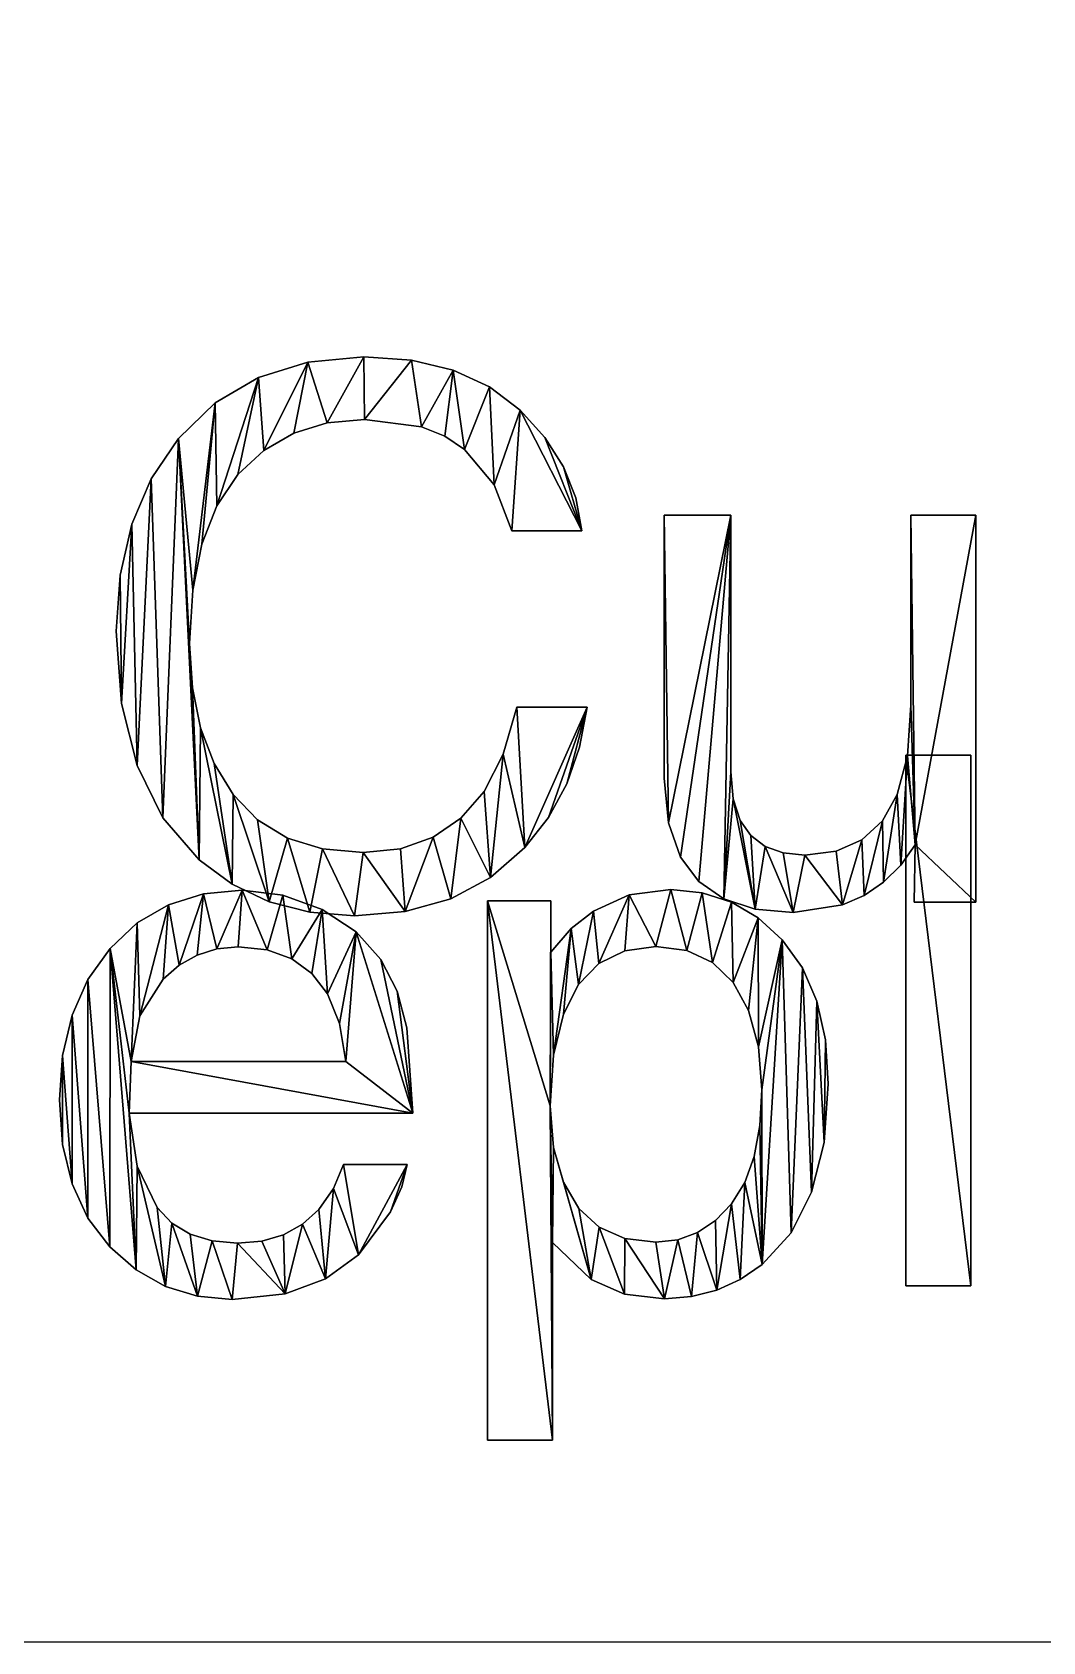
# Model space of a CAD drawing. Extents: x 0 to 249, y -3 to 160.
# Drawn here: x 73.55 to 91.57, y 0 to 28.71 of the extents above; entities that cross this region are included whole.
import ezdxf

# ---------------------------------------------------------------- set-up
doc = ezdxf.new("R2010")
doc.units = 0
doc.layers.get('0').update_dxf_attribs({"color": 13, "linetype": 'CONTINUOUS'})

# ---------------------------------------------------------------- blocks, each defined once
blk = doc.blocks.new('BUILD_BOX')
for p, q in [((0, 0), (248.92, 0)), ((0, 0, 149.86), (248.92, 0, 149.86))]:
    blk.add_line(p, q)
at = {"color": 254}
mesh = blk.add_polyface(dxfattribs=at)
corners = [(248.92, 0), (0, 160.02), (0, 0), (248.92, 160.02)]
mesh.append_faces([[corners[k] for k in face] for face in [(0, 1, 2), (1, 0, 3)]], dxfattribs={"vtx0": -1, "color": 254})
blk = doc.blocks.new('MAKERBOT_REPLICATOR_2X')
at = {"color": 18}
for p, q in [((82.781, 9.464, 0.051), (83.941, 9.464, 0.051)), ((82.781, 0, 0.051), (82.781, 9.464, 0.051)), ((83.941, 9.464, 0.051), (83.941, 0, 0.051)), ((69.629, 6.795, 0.051), (70.253, 6.99, 0.051)), ((70.253, 6.99, 0.051), (70.946, 7.055, 0.051)), ((70.946, 7.055, 0.051), (71.669, 6.968, 0.051)), ((71.669, 6.968, 0.051), (72.37, 6.71, 0.051)), ((77.208, 6.681, 0.051), (77.846, 6.971, 0.051)), ((77.846, 6.971, 0.051), (78.587, 7.068, 0.051)), ((78.587, 7.068, 0.051), (79.151, 7.011, 0.051)), ((79.151, 7.011, 0.051), (79.671, 6.843, 0.051)), ((69.074, 6.471, 0.051), (69.629, 6.795, 0.051)), ((72.37, 6.71, 0.051), (72.977, 6.315, 0.051)), ((75.321, 6.868, 0.051), (76.448, 6.868, 0.051)), ((75.321, -2.751, 0.051), (75.321, 6.868, 0.051)), ((76.448, 6.868, 0.051), (76.448, 5.953, 0.051)), ((76.812, 6.37, 0.051), (77.208, 6.681, 0.051)), ((79.671, 6.843, 0.051), (80.147, 6.562, 0.051)), ((68.588, 6.017, 0.051), (69.074, 6.471, 0.051)), ((76.448, 5.953, 0.051), (76.812, 6.37, 0.051)), ((80.147, 6.562, 0.051), (80.578, 6.169, 0.051)), ((70.875, 6.043, 0.051), (70.492, 6.007, 0.051)), ((71.393, 5.991, 0.051), (70.875, 6.043, 0.051)), ((72.977, 6.315, 0.051), (73.42, 5.818, 0.051)), ((78.323, 6.05, 0.051), (77.768, 5.974, 0.051)), ((78.875, 5.978, 0.051), (78.323, 6.05, 0.051)), ((80.578, 6.169, 0.051), (80.936, 5.671, 0.051)), ((68.193, 5.46, 0.051), (68.588, 6.017, 0.051)), ((70.141, 5.899, 0.051), (69.822, 5.719, 0.051)), ((70.492, 6.007, 0.051), (70.141, 5.899, 0.051)), ((71.83, 5.834, 0.051), (71.393, 5.991, 0.051)), ((72.188, 5.572, 0.051), (71.83, 5.834, 0.051)), ((73.42, 5.818, 0.051), (73.71, 5.252, 0.051)), ((77.308, 5.748, 0.051), (76.943, 5.372, 0.051)), ((77.768, 5.974, 0.051), (77.308, 5.748, 0.051)), ((79.334, 5.765, 0.051), (78.875, 5.978, 0.051)), ((79.7, 5.408, 0.051), (79.334, 5.765, 0.051)), ((67.912, 4.824, 0.051), (68.193, 5.46, 0.051)), ((69.535, 5.467, 0.051), (69.121, 4.812, 0.051)), ((69.822, 5.719, 0.051), (69.535, 5.467, 0.051)), ((72.467, 5.206, 0.051), (72.188, 5.572, 0.051)), ((80.936, 5.671, 0.051), (81.191, 5.078, 0.051)), ((72.678, 4.679, 0.051), (72.467, 5.206, 0.051)), ((76.943, 5.372, 0.051), (76.674, 4.845, 0.051)), ((79.972, 4.909, 0.051), (79.7, 5.408, 0.051)), ((80.151, 4.259, 0.051), (79.972, 4.909, 0.051)), ((81.191, 5.078, 0.051), (81.345, 4.388, 0.051)), ((67.742, 4.11, 0.051), (67.912, 4.824, 0.051)), ((69.121, 4.812, 0.051), (68.962, 4.001, 0.051)), ((72.795, 4.001, 0.051), (72.678, 4.679, 0.051)), ((67.686, 3.318, 0.051), (67.742, 4.11, 0.051)), ((80.211, 3.492, 0.051), (80.151, 4.259, 0.051)), ((68.962, 4.001, 0.051), (72.795, 4.001, 0.051)), ((80.177, 2.857, 0.051), (80.211, 3.492, 0.051)), ((67.742, 2.521, 0.051), (67.686, 3.318, 0.051)), ((73.987, 3.08, 0.051), (68.93, 3.08, 0.051)), ((80.076, 2.307, 0.051), (80.177, 2.857, 0.051)), ((67.91, 1.818, 0.051), (67.742, 2.521, 0.051)), ((76.495, 2.469, 0.051), (76.674, 1.849, 0.051)), ((79.908, 1.841, 0.051), (80.076, 2.307, 0.051)), ((72.576, 1.735, 0.051), (72.75, 2.165, 0.051)), ((72.75, 2.165, 0.051), (73.89, 2.165, 0.051)), ((73.89, 2.165, 0.051), (73.793, 1.763, 0.051)), ((68.19, 1.208, 0.051), (67.91, 1.818, 0.051)), ((72.312, 1.359, 0.051), (72.576, 1.735, 0.051)), ((73.793, 1.763, 0.051), (73.591, 1.318, 0.051)), ((76.674, 1.849, 0.051), (76.946, 1.381, 0.051)), ((79.673, 1.459, 0.051), (79.908, 1.841, 0.051)), ((79.386, 1.162, 0.051), (79.673, 1.459, 0.051)), ((68.582, 0.693, 0.051), (68.19, 1.208, 0.051)), ((69.426, 1.395, 0.051), (69.689, 1.117, 0.051)), ((72.018, 1.097, 0.051), (72.312, 1.359, 0.051)), ((76.946, 1.381, 0.051), (77.311, 1.047, 0.051)), ((79.066, 0.949, 0.051), (79.386, 1.162, 0.051)), ((69.689, 1.117, 0.051), (70.017, 0.919, 0.051)), ((70.017, 0.919, 0.051), (70.408, 0.8, 0.051)), ((71.294, 0.798, 0.051), (71.679, 0.91, 0.051)), ((71.679, 0.91, 0.051), (72.018, 1.097, 0.051)), ((77.311, 1.047, 0.051), (77.77, 0.846, 0.051)), ((78.712, 0.822, 0.051), (79.066, 0.949, 0.051)), ((80.733, 0.944, 0.051), (80.217, 0.38, 0.051)), ((69.054, 0.282, 0.051), (68.582, 0.693, 0.051)), ((70.408, 0.8, 0.051), (70.862, 0.76, 0.051)), ((70.862, 0.76, 0.051), (71.294, 0.798, 0.051)), ((77.17, 0.11, 0.051), (76.48, 0.773, 0.051)), ((76.48, 0.773, 0.051), (76.48, -2.751, 0.051)), ((77.77, 0.846, 0.051), (78.323, 0.78, 0.051)), ((78.323, 0.78, 0.051), (78.712, 0.822, 0.051)), ((80.217, 0.38, 0.051), (79.828, 0.112, 0.051)), ((69.575, -0.01, 0.051), (69.054, 0.282, 0.051)), ((77.761, -0.147, 0.051), (77.17, 0.11, 0.051)), ((79.828, 0.112, 0.051), (79.408, -0.079, 0.051)), ((83.941, 0, 0.051), (82.781, 0, 0.051)), ((70.146, -0.186, 0.051), (69.575, -0.01, 0.051)), ((70.766, -0.245, 0.051), (70.146, -0.186, 0.051)), ((78.477, -0.232, 0.051), (77.761, -0.147, 0.051)), ((78.958, -0.194, 0.051), (78.477, -0.232, 0.051)), ((79.408, -0.079, 0.051), (78.958, -0.194, 0.051)), ((76.48, -2.751, 0.051), (75.321, -2.751, 0.051))]:
    blk.add_line(p, q, dxfattribs=at)
for points in [[(73.71, 5.252, 0.051), (73.884, 4.6, 0.051), (73.987, 3.08, 0.051)], [(76.674, 4.845, 0.051), (76.495, 4.114, 0.051), (76.435, 3.208, 0.051), (76.495, 2.469, 0.051)], [(81.345, 4.388, 0.051), (81.396, 3.601, 0.051), (81.322, 2.554, 0.051), (81.101, 1.669, 0.051), (80.733, 0.944, 0.051)], [(68.93, 3.08, 0.051), (69.07, 2.133, 0.051), (69.426, 1.395, 0.051)], [(73.591, 1.318, 0.051), (73.021, 0.554, 0.051), (72.429, 0.122, 0.051)], [(72.429, 0.122, 0.051), (71.713, -0.142, 0.051), (70.766, -0.245, 0.051)]]:
    blk.add_polyline3d(points, dxfattribs=at)
mesh = blk.add_polyface(dxfattribs=at)
corners = [(83.941, 0, 0.051), (82.781, 9.464, 0.051), (82.781, 0, 0.051), (83.941, 9.464, 0.051)]
mesh.append_faces([[corners[k] for k in face] for face in [(0, 1, 2), (1, 0, 3)]], dxfattribs={"vtx0": -1, "color": 18})
mesh = blk.add_polyface(dxfattribs=at)
corners = [(67.742, 2.521, 0.051), (67.742, 4.11, 0.051), (67.686, 3.318, 0.051), (67.91, 1.818, 0.051), (67.912, 4.824, 0.051), (68.19, 1.208, 0.051), (68.193, 5.46, 0.051), (68.582, 0.693, 0.051), (68.588, 6.017, 0.051), (69.054, 0.282, 0.051), (68.93, 3.08, 0.051), (69.07, 2.133, 0.051), (69.575, -0.01, 0.051), (69.426, 1.395, 0.051), (69.689, 1.117, 0.051), (70.146, -0.186, 0.051), (70.017, 0.919, 0.051), (70.408, 0.8, 0.051), (70.766, -0.245, 0.051), (70.862, 0.76, 0.051), (71.713, -0.142, 0.051), (71.294, 0.798, 0.051), (71.679, 0.91, 0.051), (72.018, 1.097, 0.051), (72.429, 0.122, 0.051), (72.312, 1.359, 0.051), (72.576, 1.735, 0.051), (73.021, 0.554, 0.051), (72.75, 2.165, 0.051), (73.89, 2.165, 0.051), (73.591, 1.318, 0.051), (73.793, 1.763, 0.051), (73.987, 3.08, 0.051), (68.962, 4.001, 0.051), (72.795, 4.001, 0.051), (72.977, 6.315, 0.051), (73.42, 5.818, 0.051), (73.71, 5.252, 0.051), (73.884, 4.6, 0.051), (69.074, 6.471, 0.051), (69.121, 4.812, 0.051), (69.629, 6.795, 0.051), (69.535, 5.467, 0.051), (69.822, 5.719, 0.051), (70.253, 6.99, 0.051), (70.141, 5.899, 0.051), (70.492, 6.007, 0.051), (70.946, 7.055, 0.051), (70.875, 6.043, 0.051), (71.393, 5.991, 0.051), (71.669, 6.968, 0.051), (71.83, 5.834, 0.051), (72.37, 6.71, 0.051), (72.188, 5.572, 0.051), (72.467, 5.206, 0.051), (72.678, 4.679, 0.051)]
mesh.append_faces([[corners[k] for k in face] for face in [(0, 1, 2), (29, 30, 31), (37, 32, 38)]], dxfattribs={"vtx0": -1, "color": 18})
mesh.append_faces([[corners[k] for k in face] for face in [(1, 3, 4), (4, 5, 6), (6, 7, 8), (10, 9, 11), (11, 12, 13), (13, 12, 14), (14, 15, 16), (16, 15, 17), (17, 18, 19), (19, 20, 21), (21, 20, 22), (22, 20, 23), (23, 24, 25), (25, 24, 26), (26, 27, 28), (28, 27, 29), (32, 33, 10), (33, 32, 34), (35, 32, 36), (36, 32, 37), (8, 33, 39), (39, 40, 41), (41, 43, 44), (44, 46, 47), (47, 49, 50), (50, 51, 52), (52, 54, 35)]], dxfattribs={"vtx0": -1, "vtx1": -1, "color": 18})
mesh.append_faces([[corners[k] for k in face] for face in [(8, 9, 10), (34, 32, 35), (33, 8, 10)]], dxfattribs={"vtx0": -1, "vtx1": -1, "vtx2": -1, "color": 18})
mesh.append_faces([[corners[k] for k in face] for face in [(1, 0, 3), (4, 3, 5), (6, 5, 7), (8, 7, 9), (11, 9, 12), (14, 12, 15), (17, 15, 18), (19, 18, 20), (23, 20, 24), (26, 24, 27), (29, 27, 30), (39, 33, 40), (41, 40, 42), (41, 42, 43), (44, 43, 45), (44, 45, 46), (47, 46, 48), (47, 48, 49), (50, 49, 51), (52, 51, 53), (52, 53, 54), (35, 54, 55), (35, 55, 34)]], dxfattribs={"vtx0": -1, "vtx2": -1, "color": 18})
mesh = blk.add_polyface(dxfattribs=at)
corners = [(76.48, -2.751, 0.051), (75.321, 6.868, 0.051), (75.321, -2.751, 0.051), (76.435, 3.208, 0.051), (76.48, 0.773, 0.051), (76.495, 2.469, 0.051), (77.17, 0.11, 0.051), (76.674, 1.849, 0.051), (76.946, 1.381, 0.051), (77.311, 1.047, 0.051), (77.761, -0.147, 0.051), (77.77, 0.846, 0.051), (78.477, -0.232, 0.051), (78.323, 0.78, 0.051), (78.712, 0.822, 0.051), (78.958, -0.194, 0.051), (79.066, 0.949, 0.051), (79.408, -0.079, 0.051), (79.386, 1.162, 0.051), (79.673, 1.459, 0.051), (79.828, 0.112, 0.051), (79.908, 1.841, 0.051), (80.217, 0.38, 0.051), (80.076, 2.307, 0.051), (80.177, 2.857, 0.051), (80.211, 3.492, 0.051), (76.495, 4.114, 0.051), (76.448, 5.953, 0.051), (76.812, 6.37, 0.051), (76.674, 4.845, 0.051), (76.943, 5.372, 0.051), (77.208, 6.681, 0.051), (77.308, 5.748, 0.051), (77.846, 6.971, 0.051), (77.768, 5.974, 0.051), (78.323, 6.05, 0.051), (78.587, 7.068, 0.051), (78.875, 5.978, 0.051), (79.151, 7.011, 0.051), (79.334, 5.765, 0.051), (79.671, 6.843, 0.051), (79.7, 5.408, 0.051), (80.147, 6.562, 0.051), (79.972, 4.909, 0.051), (80.151, 4.259, 0.051), (80.578, 6.169, 0.051), (80.733, 0.944, 0.051), (80.936, 5.671, 0.051), (81.101, 1.669, 0.051), (81.191, 5.078, 0.051), (81.322, 2.554, 0.051), (81.345, 4.388, 0.051), (81.396, 3.601, 0.051), (76.448, 6.868, 0.051)]
mesh.append_faces([[corners[k] for k in face] for face in [(0, 1, 2), (51, 50, 52)]], dxfattribs={"vtx0": -1, "color": 18})
mesh.append_faces([[corners[k] for k in face] for face in [(3, 4, 5), (5, 6, 7), (7, 6, 8), (8, 6, 9), (9, 10, 11), (11, 12, 13), (13, 12, 14), (14, 15, 16), (16, 17, 18), (18, 17, 19), (19, 20, 21), (21, 22, 23), (23, 22, 24), (24, 22, 25), (26, 27, 3), (27, 26, 28), (28, 30, 31), (31, 32, 33), (33, 35, 36), (36, 37, 38), (38, 39, 40), (40, 41, 42), (42, 44, 45), (45, 46, 47), (47, 48, 49), (49, 50, 51), (53, 3, 27)]], dxfattribs={"vtx0": -1, "vtx1": -1, "color": 18})
mesh.append_faces([[corners[k] for k in face] for face in [(1, 0, 3), (45, 25, 22)]], dxfattribs={"vtx0": -1, "vtx1": -1, "vtx2": -1, "color": 18})
mesh.append_faces([[corners[k] for k in face] for face in [(3, 0, 4), (5, 4, 6), (9, 6, 10), (11, 10, 12), (14, 12, 15), (16, 15, 17), (19, 17, 20), (21, 20, 22), (28, 26, 29), (28, 29, 30), (31, 30, 32), (33, 32, 34), (33, 34, 35), (36, 35, 37), (38, 37, 39), (40, 39, 41), (42, 41, 43), (42, 43, 44), (45, 44, 25), (45, 22, 46), (47, 46, 48), (49, 48, 50), (3, 53, 1)]], dxfattribs={"vtx0": -1, "vtx2": -1, "color": 18})
blk = doc.blocks.new('3D_PRINTER_BUILD_VOLUME')
at = {"color": 18}
for p, q in [((80.312, 22.857, 0.051), (81.059, 22.68, 0.051)), ((81.059, 22.68, 0.051), (81.706, 22.384, 0.051)), ((81.706, 22.384, 0.051), (82.253, 21.969, 0.051)), ((82.253, 21.969, 0.051), (82.694, 21.48, 0.051)), ((78.213, 21.556, 0.051), (77.682, 21.249, 0.051)), ((78.811, 21.74, 0.051), (78.213, 21.556, 0.051)), ((80.908, 21.501, 0.051), (80.495, 21.668, 0.051)), ((77.682, 21.249, 0.051), (77.218, 20.819, 0.051)), ((81.257, 21.267, 0.051), (80.908, 21.501, 0.051)), ((82.694, 21.48, 0.051), (83.024, 20.958, 0.051)), ((83.024, 20.958, 0.051), (83.245, 20.404, 0.051)), ((77.218, 20.819, 0.051), (76.842, 20.263, 0.051)), ((83.245, 20.404, 0.051), (83.355, 19.817, 0.051)), ((76.842, 20.263, 0.051), (76.573, 19.575, 0.051)), ((83.355, 19.817, 0.051), (82.105, 19.817, 0.051)), ((84.823, 20.094, 0.051), (86.009, 20.094, 0.051)), ((89.217, 20.094, 0.051), (90.377, 20.094, 0.051)), ((90.377, 20.094, 0.051), (90.377, 13.194, 0.051)), ((76.406, 17.016, 0.051), (76.552, 16.302, 0.051)), ((81.952, 15.829, 0.051), (82.195, 16.673, 0.051)), ((82.195, 16.673, 0.051), (83.445, 16.673, 0.051)), ((83.445, 16.673, 0.051), (83.313, 15.956, 0.051)), ((76.552, 16.302, 0.051), (76.795, 15.667, 0.051)), ((81.609, 15.166, 0.051), (81.952, 15.829, 0.051)), ((83.313, 15.956, 0.051), (83.084, 15.3, 0.051)), ((88.979, 15.114, 0.051), (89.158, 15.802, 0.051)), ((76.795, 15.667, 0.051), (77.134, 15.111, 0.051)), ((83.084, 15.3, 0.051), (82.759, 14.703, 0.051)), ((77.134, 15.111, 0.051), (77.57, 14.659, 0.051)), ((81.196, 14.69, 0.051), (81.609, 15.166, 0.051)), ((86.051, 15.034, 0.051), (86.176, 14.65, 0.051)), ((88.712, 14.641, 0.051), (88.979, 15.114, 0.051)), ((77.57, 14.659, 0.051), (78.101, 14.336, 0.051)), ((80.699, 14.349, 0.051), (81.196, 14.69, 0.051)), ((82.759, 14.703, 0.051), (82.337, 14.167, 0.051)), ((86.176, 14.65, 0.051), (86.364, 14.38, 0.051)), ((85.113, 13.993, 0.051), (84.896, 14.61, 0.051)), ((86.364, 14.38, 0.051), (86.619, 14.187, 0.051)), ((88.348, 14.303, 0.051), (88.712, 14.641, 0.051)), ((78.101, 14.336, 0.051), (78.728, 14.142, 0.051)), ((78.728, 14.142, 0.051), (79.45, 14.077, 0.051)), ((79.45, 14.077, 0.051), (80.117, 14.145, 0.051)), ((80.117, 14.145, 0.051), (80.699, 14.349, 0.051)), ((82.337, 14.167, 0.051), (81.724, 13.635, 0.051)), ((86.619, 14.187, 0.051), (86.941, 14.071, 0.051)), ((86.941, 14.071, 0.051), (87.33, 14.032, 0.051)), ((87.33, 14.032, 0.051), (87.887, 14.1, 0.051)), ((87.887, 14.1, 0.051), (88.348, 14.303, 0.051)), ((89.295, 14.212, 0.051), (89.042, 13.85, 0.051)), ((89.282, 13.194, 0.051), (89.295, 14.212, 0.051)), ((85.44, 13.562, 0.051), (85.113, 13.993, 0.051)), ((89.042, 13.85, 0.051), (88.734, 13.549, 0.051)), ((77.778, 13.199, 0.051), (77.119, 13.511, 0.051)), ((85.883, 13.254, 0.051), (85.44, 13.562, 0.051)), ((88.734, 13.549, 0.051), (88.385, 13.312, 0.051)), ((86.445, 13.069, 0.051), (85.883, 13.254, 0.051)), ((88.385, 13.312, 0.051), (88, 13.143, 0.051)), ((78.504, 13.012, 0.051), (77.778, 13.199, 0.051)), ((87.123, 13.008, 0.051), (86.445, 13.069, 0.051)), ((88, 13.143, 0.051), (87.123, 13.008, 0.051)), ((90.377, 13.194, 0.051), (89.282, 13.194, 0.051))]:
    blk.add_line(p, q, dxfattribs=at)
for points in [[(77.119, 13.511, 0.051), (76.525, 13.948, 0.051), (75.88, 14.698, 0.051), (75.419, 15.628, 0.051), (75.142, 16.737, 0.051), (75.05, 18.026, 0.051), (75.119, 19.026, 0.051), (75.327, 19.932, 0.051), (75.673, 20.743, 0.051), (76.158, 21.46, 0.051), (76.814, 22.097, 0.051), (77.584, 22.552, 0.051), (78.467, 22.825, 0.051), (79.463, 22.916, 0.051), (80.312, 22.857, 0.051)], [(80.495, 21.668, 0.051), (79.476, 21.802, 0.051), (78.811, 21.74, 0.051)], [(82.105, 19.817, 0.051), (81.787, 20.637, 0.051), (81.257, 21.267, 0.051)], [(84.896, 14.61, 0.051), (84.823, 15.404, 0.051), (84.823, 20.094, 0.051)], [(86.009, 20.094, 0.051), (86.009, 15.514, 0.051), (86.051, 15.034, 0.051)], [(89.158, 15.802, 0.051), (89.217, 16.706, 0.051), (89.217, 20.094, 0.051)], [(76.573, 19.575, 0.051), (76.412, 18.757, 0.051), (76.358, 17.807, 0.051), (76.406, 17.016, 0.051)], [(81.724, 13.635, 0.051), (81.013, 13.254, 0.051), (80.203, 13.026, 0.051), (79.296, 12.95, 0.051), (78.504, 13.012, 0.051)]]:
    blk.add_polyline3d(points, dxfattribs=at)
for name, p in [('BUILD_BOX', (0, 0)), ('MAKERBOT_REPLICATOR_2X', (6.35, 6.35, 149.86))]:
    blk.add_blockref(name, p)
mesh = blk.add_polyface(dxfattribs=at)
corners = [(75.142, 16.737, 0.051), (75.119, 19.026, 0.051), (75.05, 18.026, 0.051), (75.327, 19.932, 0.051), (75.419, 15.628, 0.051), (75.673, 20.743, 0.051), (75.88, 14.698, 0.051), (76.158, 21.46, 0.051), (76.525, 13.948, 0.051), (76.358, 17.807, 0.051), (76.406, 17.016, 0.051), (76.552, 16.302, 0.051), (77.119, 13.511, 0.051), (76.795, 15.667, 0.051), (77.134, 15.111, 0.051), (77.778, 13.199, 0.051), (77.57, 14.659, 0.051), (78.101, 14.336, 0.051), (78.504, 13.012, 0.051), (78.728, 14.142, 0.051), (79.296, 12.95, 0.051), (79.45, 14.077, 0.051), (80.203, 13.026, 0.051), (80.117, 14.145, 0.051), (80.699, 14.349, 0.051), (81.013, 13.254, 0.051), (81.196, 14.69, 0.051), (81.724, 13.635, 0.051), (81.609, 15.166, 0.051), (81.952, 15.829, 0.051), (82.337, 14.167, 0.051), (82.195, 16.673, 0.051), (83.445, 16.673, 0.051), (82.759, 14.703, 0.051), (83.084, 15.3, 0.051), (83.313, 15.956, 0.051), (76.412, 18.757, 0.051), (76.814, 22.097, 0.051), (76.573, 19.575, 0.051), (76.842, 20.263, 0.051), (77.584, 22.552, 0.051), (77.218, 20.819, 0.051), (77.682, 21.249, 0.051), (78.467, 22.825, 0.051), (78.213, 21.556, 0.051), (78.811, 21.74, 0.051), (79.463, 22.916, 0.051), (79.476, 21.802, 0.051), (80.312, 22.857, 0.051), (80.495, 21.668, 0.051), (81.059, 22.68, 0.051), (80.908, 21.501, 0.051), (81.257, 21.267, 0.051), (81.706, 22.384, 0.051), (81.787, 20.637, 0.051), (82.253, 21.969, 0.051), (82.105, 19.817, 0.051), (83.355, 19.817, 0.051), (82.694, 21.48, 0.051), (83.024, 20.958, 0.051), (83.245, 20.404, 0.051)]
mesh.append_faces([[corners[k] for k in face] for face in [(0, 1, 2), (32, 34, 35), (59, 57, 60)]], dxfattribs={"vtx0": -1, "color": 18})
mesh.append_faces([[corners[k] for k in face] for face in [(1, 0, 3), (3, 4, 5), (5, 6, 7), (9, 8, 10), (10, 8, 11), (11, 12, 13), (13, 12, 14), (14, 15, 16), (16, 15, 17), (17, 18, 19), (19, 20, 21), (21, 22, 23), (23, 22, 24), (24, 25, 26), (26, 27, 28), (28, 27, 29), (29, 30, 31), (31, 30, 32), (7, 36, 37), (36, 7, 9), (37, 39, 40), (40, 42, 43), (43, 45, 46), (46, 47, 48), (48, 49, 50), (50, 52, 53), (53, 54, 55), (55, 57, 58), (58, 57, 59)]], dxfattribs={"vtx0": -1, "vtx1": -1, "color": 18})
mesh.append_faces([[corners[k] for k in face] for face in [(7, 8, 9)]], dxfattribs={"vtx0": -1, "vtx1": -1, "vtx2": -1, "color": 18})
mesh.append_faces([[corners[k] for k in face] for face in [(3, 0, 4), (5, 4, 6), (7, 6, 8), (11, 8, 12), (14, 12, 15), (17, 15, 18), (19, 18, 20), (21, 20, 22), (24, 22, 25), (26, 25, 27), (29, 27, 30), (32, 30, 33), (32, 33, 34), (37, 36, 38), (37, 38, 39), (40, 39, 41), (40, 41, 42), (43, 42, 44), (43, 44, 45), (46, 45, 47), (48, 47, 49), (50, 49, 51), (50, 51, 52), (53, 52, 54), (55, 54, 56), (55, 56, 57)]], dxfattribs={"vtx0": -1, "vtx2": -1, "color": 18})
mesh = blk.add_polyface(dxfattribs=at)
corners = [(90.377, 13.194, 0.051), (89.295, 14.212, 0.051), (89.282, 13.194, 0.051), (85.883, 13.254, 0.051), (86.051, 15.034, 0.051), (86.009, 15.514, 0.051), (86.445, 13.069, 0.051), (86.176, 14.65, 0.051), (86.364, 14.38, 0.051), (86.619, 14.187, 0.051), (87.123, 13.008, 0.051), (86.941, 14.071, 0.051), (87.33, 14.032, 0.051), (88, 13.143, 0.051), (87.887, 14.1, 0.051), (88.348, 14.303, 0.051), (88.385, 13.312, 0.051), (88.712, 14.641, 0.051), (88.734, 13.549, 0.051), (88.979, 15.114, 0.051), (89.042, 13.85, 0.051), (89.158, 15.802, 0.051), (89.217, 16.706, 0.051), (89.217, 20.094, 0.051), (90.377, 20.094, 0.051), (84.896, 14.61, 0.051), (84.823, 20.094, 0.051), (84.823, 15.404, 0.051), (86.009, 20.094, 0.051), (85.113, 13.993, 0.051), (85.44, 13.562, 0.051)]
mesh.append_faces([[corners[k] for k in face] for face in [(0, 1, 2), (25, 26, 27)]], dxfattribs={"vtx0": -1, "color": 18})
mesh.append_faces([[corners[k] for k in face] for face in [(4, 6, 7), (7, 6, 8), (8, 6, 9), (9, 10, 11), (11, 10, 12), (12, 13, 14), (14, 13, 15), (15, 16, 17), (17, 18, 19), (19, 20, 21), (21, 1, 22), (22, 1, 23), (23, 1, 24), (24, 1, 0), (26, 25, 28), (28, 3, 5)]], dxfattribs={"vtx0": -1, "vtx1": -1, "color": 18})
mesh.append_faces([[corners[k] for k in face] for face in [(3, 4, 5), (4, 3, 6), (9, 6, 10), (12, 10, 13), (15, 13, 16), (17, 16, 18), (19, 18, 20), (21, 20, 1), (28, 25, 29), (28, 29, 30), (28, 30, 3)]], dxfattribs={"vtx0": -1, "vtx2": -1, "color": 18})

msp = doc.modelspace()

# ---------------------------------------------------------------- block references
msp.add_blockref('3D_PRINTER_BUILD_VOLUME', (0, 0))

doc.saveas('drawing.dxf')
